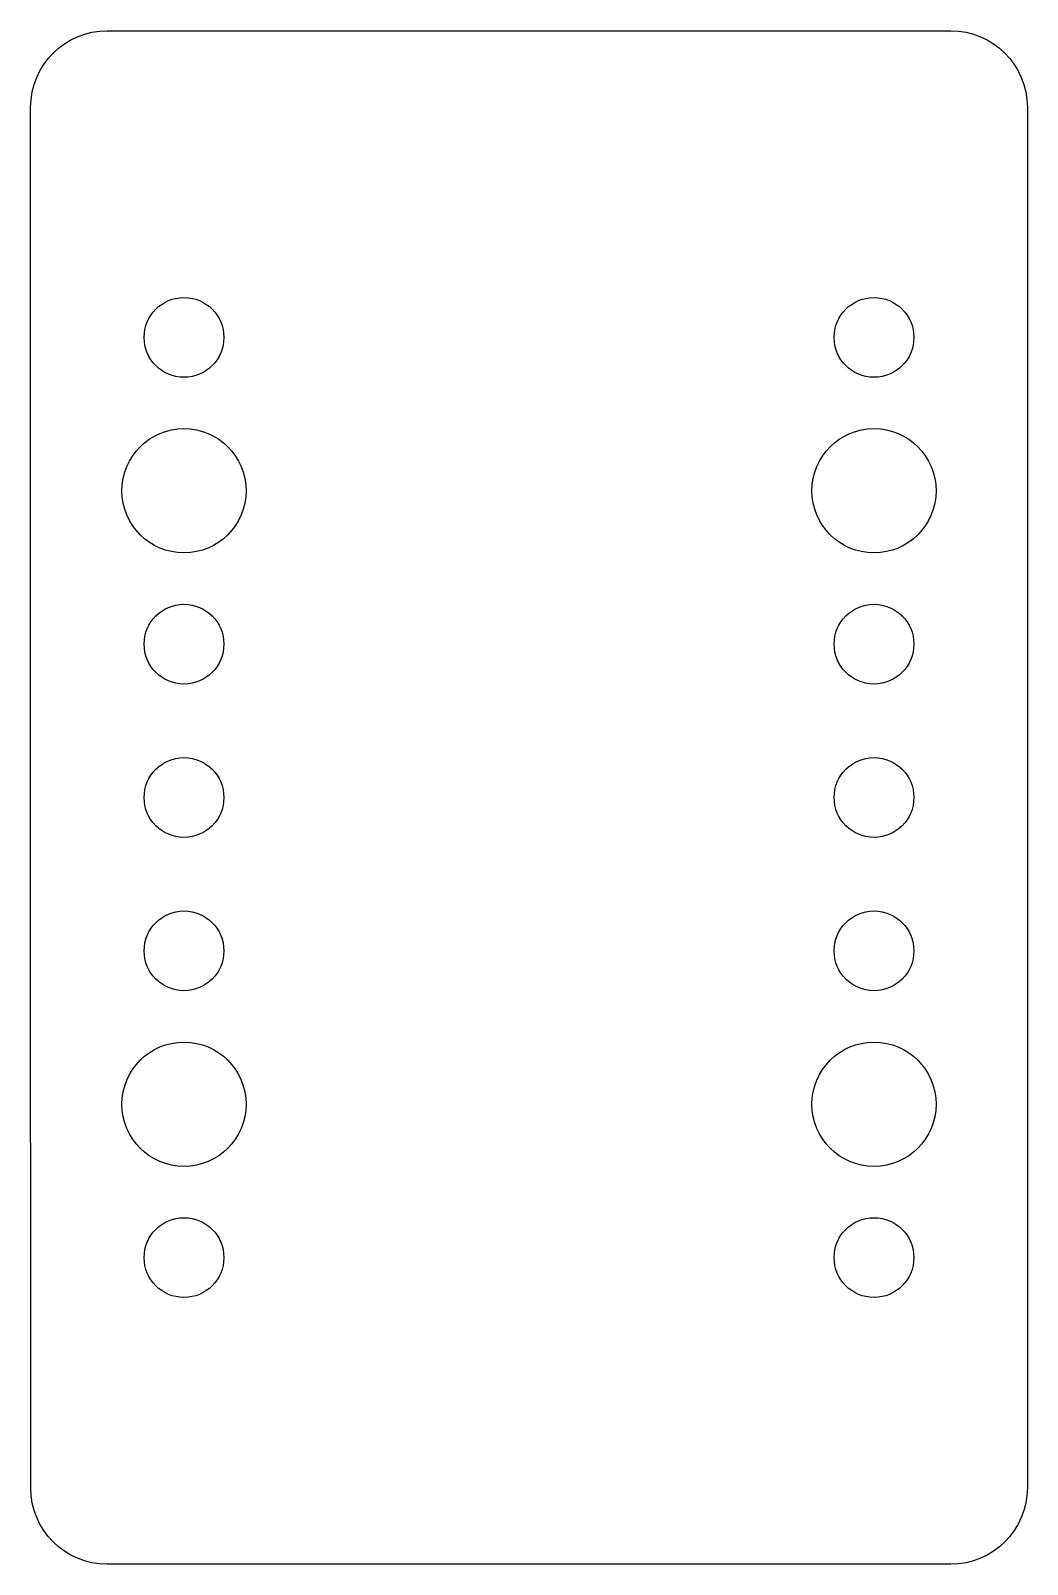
# Model space of a CAD drawing. Header units: millimetres. Extents: x -10 to 55, y -50 to 50.
import ezdxf

# ---------------------------------------------------------------- set-up
doc = ezdxf.new("R2010")
doc.units = ezdxf.units.MM
doc.layers.get('0').update_dxf_attribs({"linetype": 'CONTINUOUS'})

msp = doc.modelspace()

# ---------------------------------------------------------------- linework, layer by layer
msp.add_lwpolyline([(-10, 0), (-10, 45, -0.41421), (-5, 50), (50, 50, -0.41421), (55, 45), (55, -45, -0.41421), (50, -50), (-5, -50, -0.41421), (-10, -45)], format="xyb", close=True)
for centre, radius in [((0, 30), 2.6), ((45, 30), 2.6), ((0, 20), 4.05), ((45, 20), 4.05), ((0, 10), 2.6), ((45, 10), 2.6), ((0, 0), 2.6), ((45, 0), 2.6), ((0, -10), 2.6), ((45, -10), 2.6), ((0, -20), 4.05), ((45, -20), 4.05), ((0, -30), 2.6), ((45, -30), 2.6)]:
    msp.add_circle(centre, radius)

doc.saveas('drawing.dxf')
